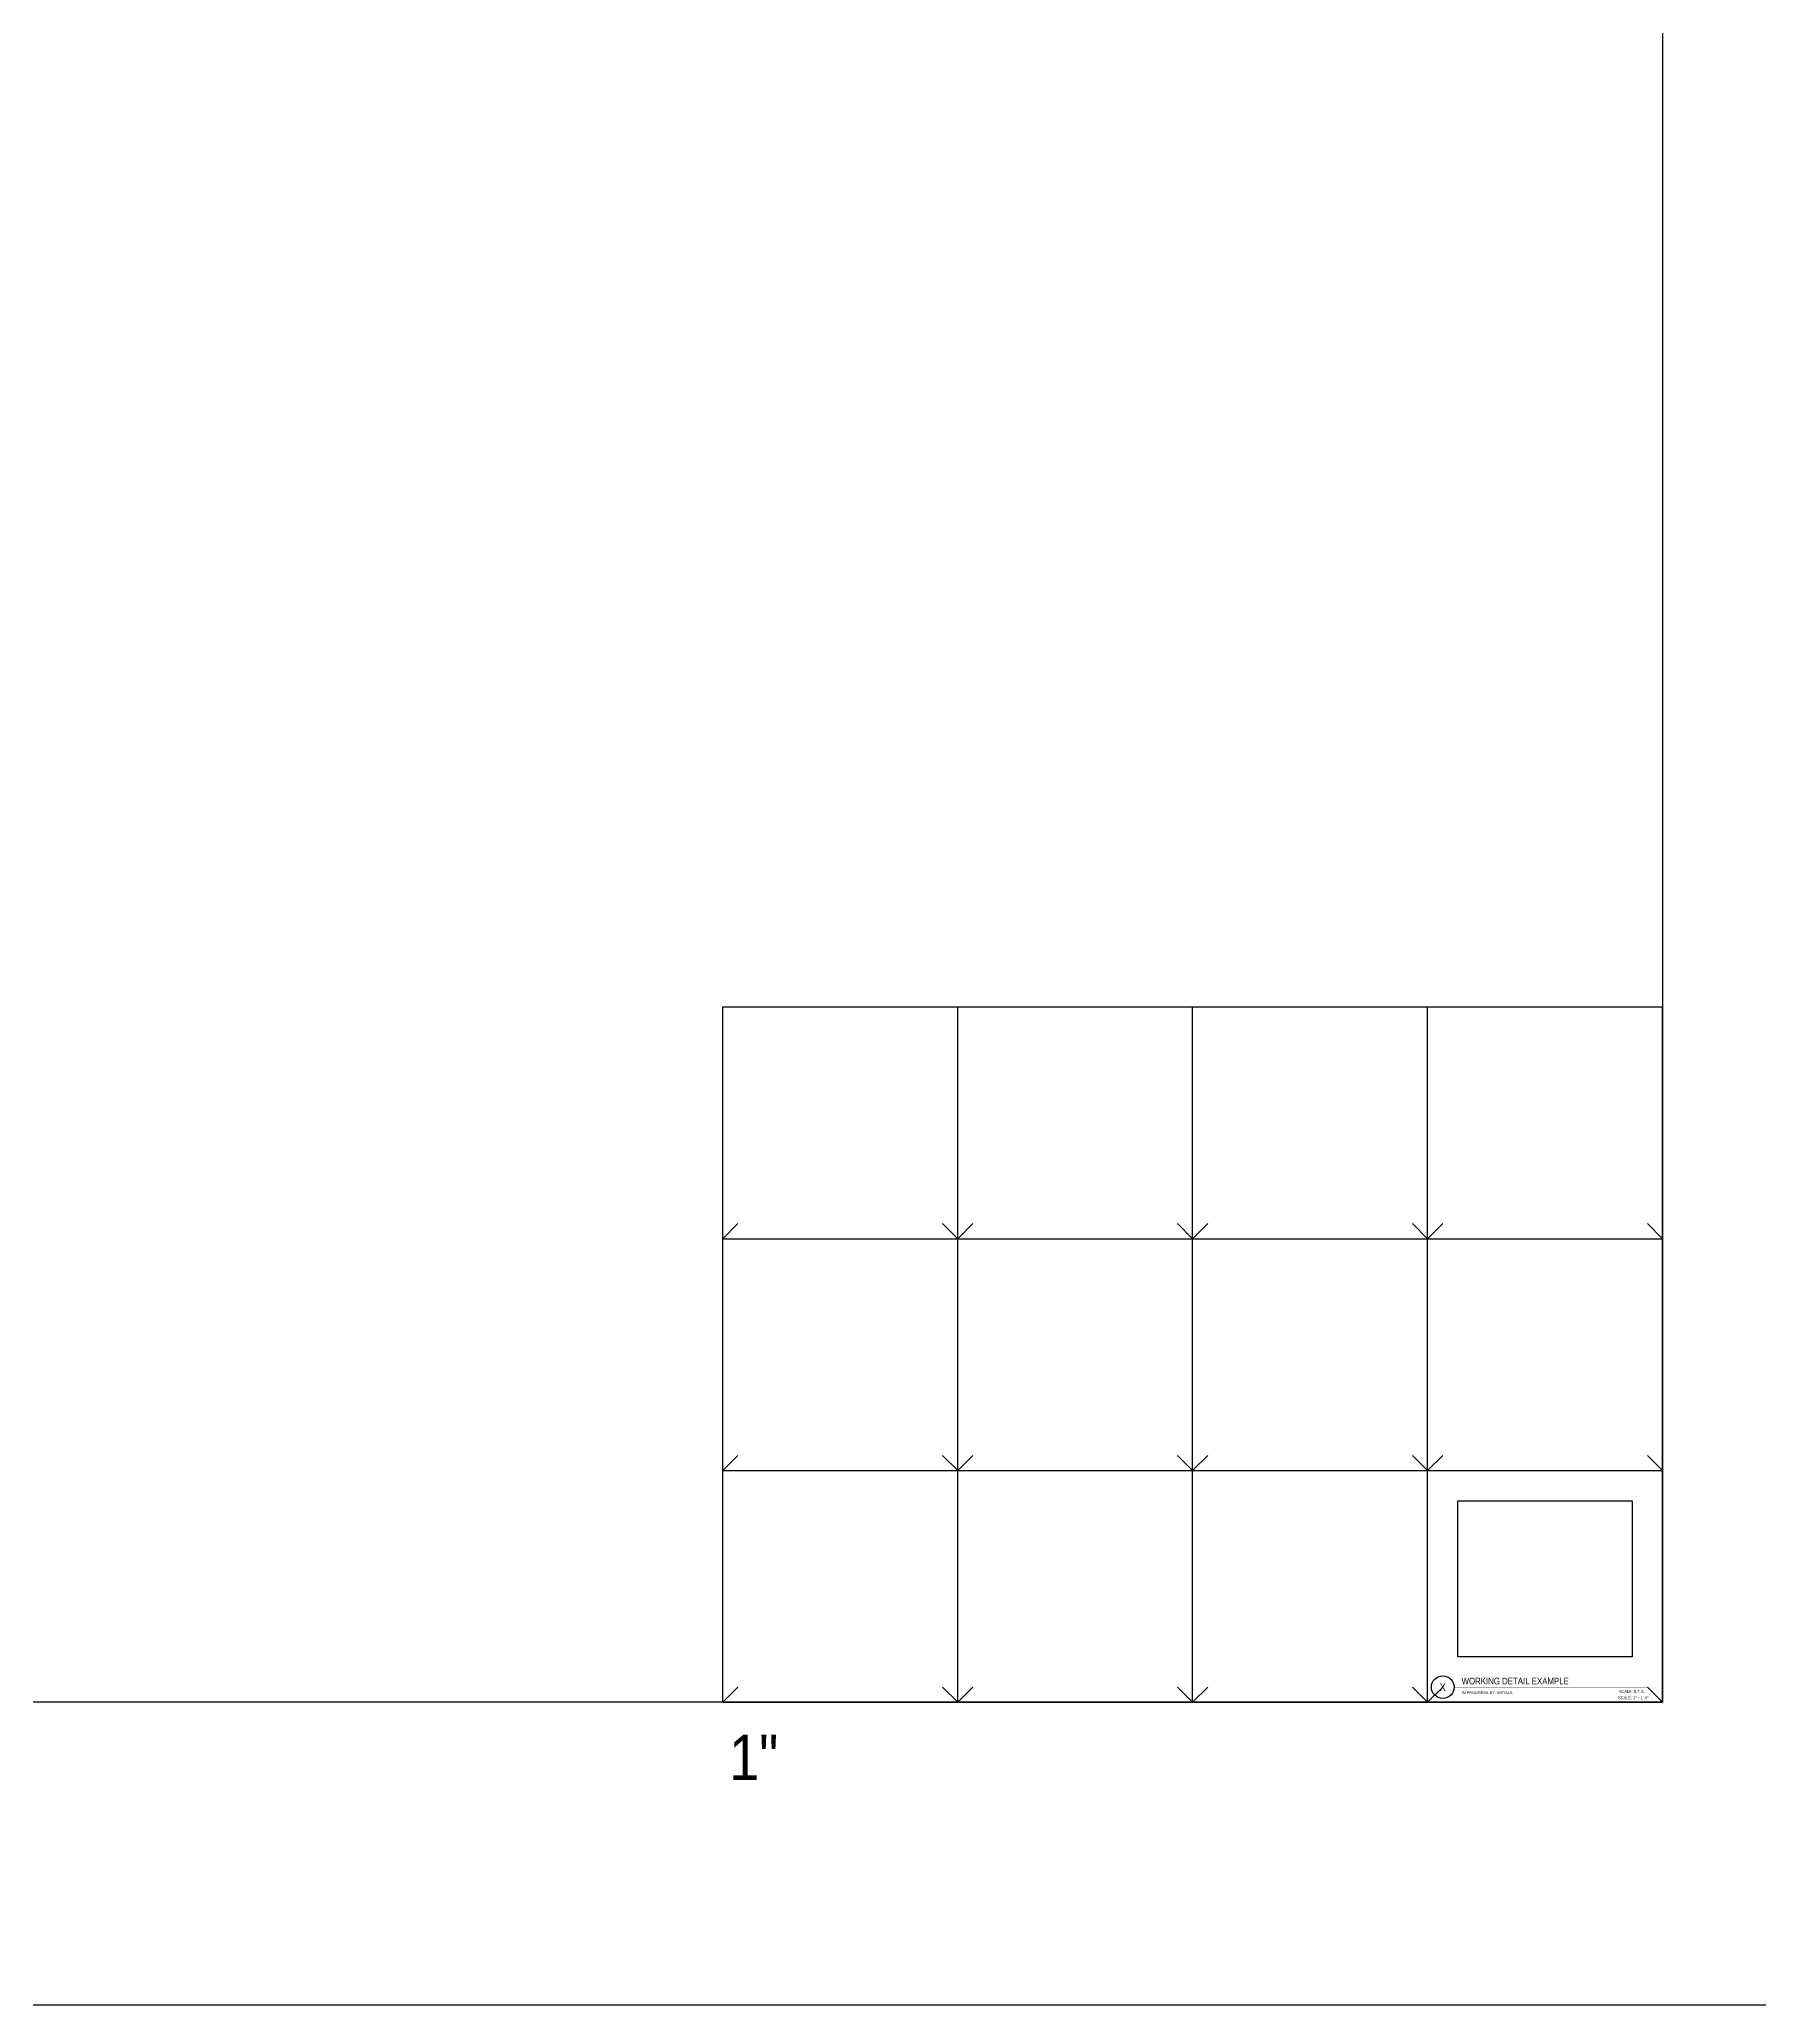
# Model space of a CAD drawing. Header units: inches. Extents: x -16404 to 14624, y -1591 to 16152.
# Drawn here: x -10492 to -9810, y 2760 to 3540 of the extents above; entities that cross this region are included whole.
import ezdxf
from ezdxf import colors
from ezdxf.entities.mleader import LeaderData, LeaderLine
from ezdxf.enums import TextEntityAlignment as Align
from ezdxf.math import Vec2, Vec3

# ---------------------------------------------------------------- set-up
doc = ezdxf.new("R2010")
doc.units = ezdxf.units.IN
doc.header["$LTSCALE"] = 24
doc.header["$MEASUREMENT"] = 0
doc.linetypes.add('DASHED2', pattern=[0.375, 0.25, -0.125])
doc.layers.get('0').update_dxf_attribs({"linetype": 'CONTINUOUS'})
doc.layers.add('DESIGNER COMMENTS', color=221, linetype='CONTINUOUS', plot=False)
doc.layers.add('S-ANNO-GRID-NONPLOT', color=251, linetype='CONTINUOUS', plot=False)
doc.layers.add('S-ANNO-NOTE', color=4, linetype='CONTINUOUS')
doc.styles.add('Arial', font='arial.ttf', dxfattribs={"width": 0.85})

# ---------------------------------------------------------------- blocks, each defined once
blk = doc.blocks.new('Se_24x36_DETAILS_GRID')
for p, q in [((0, 23), (7.767, 23)), ((0, 15.333), (0, 23)), ((7.767, 23), (15.535, 23)), ((7.767, 15.333), (7.767, 23)), ((15.535, 23), (23.302, 23)), ((15.535, 15.333), (15.535, 23)), ((23.302, 23), (31.07, 23)), ((23.302, 15.333), (23.302, 23)), ((31.07, 15.333), (31.07, 23)), ((0, 15.333), (0.5, 15.833)), ((7.767, 15.333), (8.267, 15.833)), ((15.535, 15.333), (16.035, 15.833)), ((23.302, 15.333), (23.802, 15.833)), ((0, 15.333), (7.767, 15.333)), ((0, 7.667), (0, 15.333)), ((7.767, 15.333), (15.535, 15.333)), ((7.767, 7.667), (7.767, 15.333)), ((15.535, 15.333), (23.302, 15.333)), ((15.535, 7.667), (15.535, 15.333)), ((23.302, 15.333), (31.07, 15.333)), ((23.302, 7.667), (23.302, 15.333)), ((31.07, 7.667), (31.07, 15.333)), ((0, 7.667), (0.5, 8.167)), ((7.767, 7.667), (8.267, 8.167)), ((15.535, 7.667), (16.035, 8.167)), ((23.302, 7.667), (23.802, 8.167)), ((0, 7.667), (7.767, 7.667)), ((0, 0), (0, 7.667)), ((7.767, 7.667), (15.535, 7.667)), ((7.767, 0), (7.767, 7.667)), ((15.535, 7.667), (23.302, 7.667)), ((15.535, 0), (15.535, 7.667)), ((23.302, 7.667), (31.07, 7.667)), ((23.302, 0), (23.302, 7.667)), ((31.07, 0), (31.07, 7.667)), ((0, 0), (0.5, 0.5)), ((0, 0), (7.767, 0)), ((7.767, 0), (8.267, 0.5)), ((7.767, 0), (15.535, 0)), ((15.535, 0), (16.035, 0.5)), ((15.535, 0), (23.302, 0)), ((23.302, 0), (23.802, 0.5)), ((23.302, 0), (31.07, 0))]:
    blk.add_line(p, q)
at = {"linetype": 'DASHED2', "ltscale": 0.5}
for p, q in [((7.767, 15.333), (7.267, 15.833)), ((15.535, 15.333), (15.035, 15.833)), ((23.302, 15.333), (22.802, 15.833)), ((31.07, 15.333), (30.57, 15.833)), ((7.767, 7.667), (7.267, 8.167)), ((15.535, 7.667), (15.035, 8.167)), ((23.302, 7.667), (22.802, 8.167)), ((31.07, 7.667), (30.57, 8.167)), ((7.767, 0), (7.267, 0.5)), ((15.535, 0), (15.035, 0.5)), ((23.302, 0), (22.802, 0.5)), ((31.07, 0), (30.57, 0.5))]:
    blk.add_line(p, q, dxfattribs=at)
blk = doc.blocks.new('*U312')
at = {"const_width": 0.188}
for points in [[(-4.5, 0, -1), (4.5, 0, 3.732051)], [(-4.5, 0, 1), (4.5, 0, -3.732051)]]:
    blk.add_lwpolyline(points, format="xyb", dxfattribs=at)
blk.add_lwpolyline([(4.5, 0), (81.21, 0)], dxfattribs=at)
blk.add_circle((0, 0), 4.5)
at = {"style": 'Arial', "width": 0.85}
blk.add_attdef('#', text='', height=3, dxfattribs=at).set_placement((0, 0), align=Align.MIDDLE_CENTER)
for tag, p in [('DWG_TITLE_1', (7.5, 6.19)), ('DWG_TITLE_2', (7.5, 2.44))]:
    blk.add_attdef(tag, text='', height=2.62, dxfattribs=at).set_placement(p, align=Align.MIDDLE_LEFT)
blk.add_attdef('SCALE', text='', height=1.12, dxfattribs=at).set_placement((80.08, -1.12), align=Align.TOP_RIGHT)

msp = doc.modelspace()

# ---------------------------------------------------------------- linework, layer by layer
at = {"layer": 'DESIGNER COMMENTS'}
for points in [[(-12583.31796, 4560), (-12583.31796, 2760), (-9728.3678, 2760), (-9728.3678, 4560)], [(-9929.5769, 2960), (-9860.3678, 2960), (-9860.3678, 2898), (-9929.5769, 2898)]]:
    msp.add_lwpolyline(points, close=True, dxfattribs=at)
at = {"layer": 'S-ANNO-GRID-NONPLOT'}
msp.add_lwpolyline([(-9848.3678, 2880), (-12463.31796, 2880), (-12463.31796, 4440), (-9848.3678, 4440)], close=True, dxfattribs=at)

# ---------------------------------------------------------------- block references
at = {"layer": 'S-ANNO-GRID-NONPLOT', "xscale": 12, "yscale": 12, "zscale": 12}
msp.add_blockref('Se_24x36_DETAILS_GRID', (-10221.20419, 2880), dxfattribs=at)
at = {"layer": 'S-ANNO-NOTE'}
msp.add_blockref('*U312', (-9935.5769, 2886), dxfattribs=at).add_auto_attribs({'#': 'X', 'DWG_TITLE_2': 'WORKING DETAIL EXAMPLE', 'SCALE': 'SCALE: N.T.S.'})

# ---------------------------------------------------------------- texts
at = {"layer": 'DESIGNER COMMENTS', "char_height": 1.125, "style": 'Arial'}
for s, insert, width, attachment_point in [('\\A1;IN PROGRESS BY: INITIALS', (-9928.03987, 2884.41174), 21.6485328, 1), ('\\A1;SCALE: 1{\\H1x;" = 1\'-0"}', (-9853.9294, 2882.375), 19.68745, 3)]:
    msp.add_mtext(s, dxfattribs=dict(at, insert=insert, width=width, attachment_point=attachment_point))
at = {"layer": 'S-ANNO-GRID-NONPLOT', "color": 191, "insert": (-10218.65604, 2867.1091), "char_height": 18, "width": 59.0975878, "attachment_point": 1, "style": 'Arial'}
msp.add_mtext('\\A1;1"', dxfattribs=at)

# ---------------------------------------------------------------- leaders
at = {"layer": 'S-ANNO-NOTE'}
ml = msp.add_multileader_mtext('Standard', dxfattribs=at)
ml.set_content('STRAP PER PLAN', color=4, style='Arial')
ml.set_leader_properties(color=2)
ml.build(insert=Vec2(0, 0))
ml.multileader.update_dxf_attribs({"dogleg_length": 0.36, "arrow_head_size": 2.625, "scale": 24})
ctx = ml.context
ctx.base_point, ctx.scale, ctx.char_height, ctx.arrow_head_size, ctx.landing_gap_size, ctx.plane_origin = Vec3(-9018.72614, 3137.90572), 24, 2.25, 2.625, 2.16, Vec3(-8967.5123, 3418.12034)
ctx.text_align_type = 2
notes = []
notes.append((ctx, [(0, (1, 1, 0), (-8988.88013, 3137.90572), (-1, 0), 3, [(0, [(-8982.33992, 3131.98051)], 0, [])])]))
ctx.mtext.insert, ctx.mtext.width, ctx.mtext.alignment, ctx.mtext.flow_direction = Vec3(-8994.04013, 3139.0499), 44.2128159, 3, 5
ml = msp.add_multileader_mtext('Standard', dxfattribs=at)
ml.set_content('{\\C256;HOLDOWN CONDITION OVER S.W. INTERMEDIATE STUD}', color=4, style='Arial')
ml.set_leader_properties(color=2)
ml.build(insert=Vec2(0, 0))
ml.multileader.update_dxf_attribs({"dogleg_length": 0.36, "arrow_head_size": 2.625, "scale": 24})
ctx = ml.context
ctx.base_point, ctx.scale, ctx.char_height, ctx.arrow_head_size, ctx.landing_gap_size, ctx.plane_origin = Vec3(-9036.29075, 3125.41525), 24, 2.25, 2.625, 2.16, Vec3(-8973.14009, 3405.62987)
ctx.text_align_type = 2
notes.append((ctx, [(0, (1, 1, 0), (-8994.50792, 3125.41525), (-1, 0), 3, [(0, [(-8984.58992, 3117.01613)], 0, [])])]))
ctx.mtext.insert, ctx.mtext.width, ctx.mtext.alignment, ctx.mtext.flow_direction = Vec3(-8999.66792, 3126.55943), 35.901255, 3, 5
for ctx, leaders in notes:
    for number, flags, end, landing, length, lines in leaders:
        leader = LeaderData()
        leader.index, (leader.has_last_leader_line, leader.has_dogleg_vector, leader.attachment_direction) = number, flags
        leader.last_leader_point, leader.dogleg_vector, leader.dogleg_length = Vec3(end), Vec3(landing), length
        for number, points, colour, breaks in lines:
            line = LeaderLine()
            line.index, line.vertices, line.color, line.breaks = number, Vec3.list(points), colors.encode_raw_color(colour), breaks
            leader.lines.append(line)
        ctx.leaders.append(leader)

doc.saveas('drawing.dxf')
